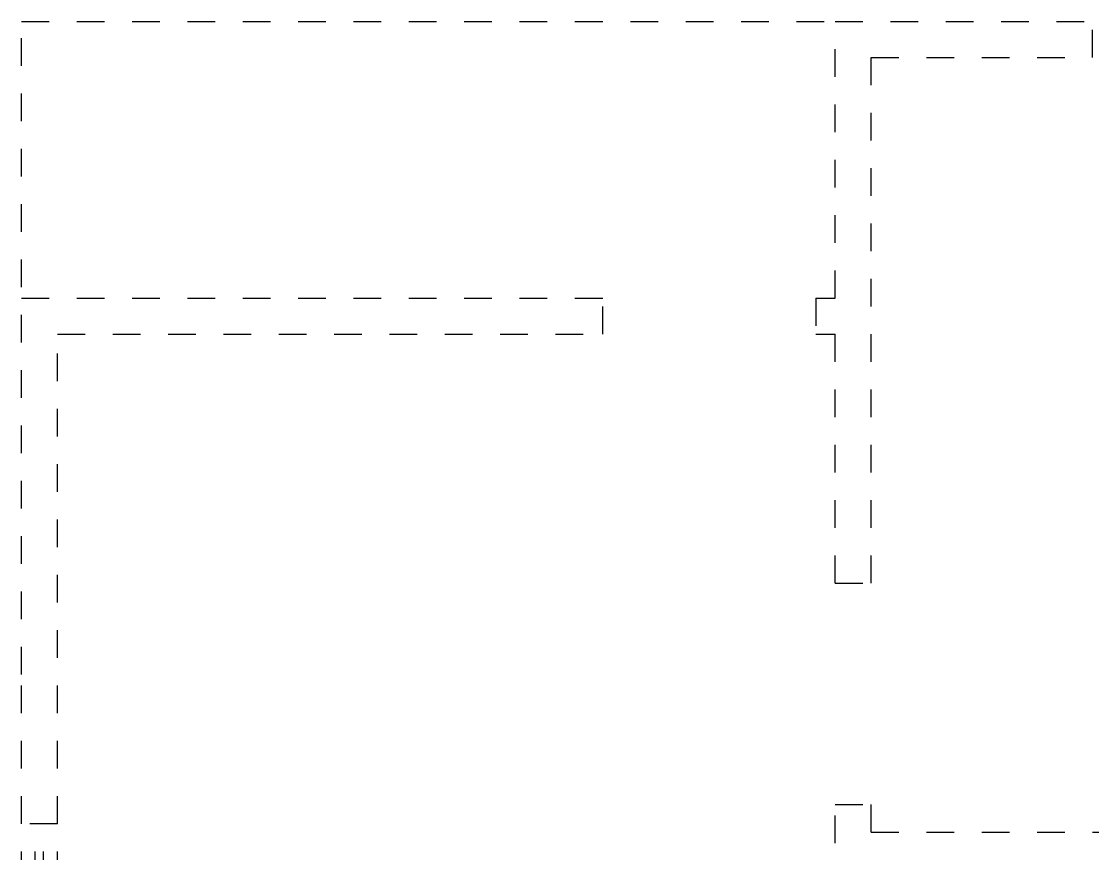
# Model space of a CAD drawing. Extents: x 98 to 558, y -86 to 6.
# Drawn here: x 162.284 to 166.154, y 2.601 to 5.609 of the extents above; entities that cross this region are included whole.
import ezdxf

# ---------------------------------------------------------------- set-up
doc = ezdxf.new("R2010")
doc.units = 0
doc.header["$LTSCALE"] = 5
doc.linetypes.add('DASHED2', pattern=[0.375, 0.25, -0.125])
doc.layers.add('AMPLIAÇÀO', color=30, linetype='CONTINUOUS')

msp = doc.modelspace()

# ---------------------------------------------------------------- linework, layer by layer
at = {"layer": 'AMPLIAÇÀO', "color": 30, "linetype": 'DASHED2', "ltscale": 0.05}
for p, q in [((162.2845, 3.2487), (162.2845, 5.6087)), ((162.2845, 5.6087), (165.2245, 5.6087)), ((165.2245, 5.6087), (166.1545, 5.6087)), ((165.2245, 4.6087), (165.2245, 5.6087)), ((166.1545, 5.4787), (166.1545, 5.6087)), ((165.3545, 3.5787), (165.3545, 5.4787)), ((165.3545, 5.4787), (166.1545, 5.4787)), ((162.2845, 4.6087), (164.3845, 4.6087)), ((164.3845, 4.4787), (164.3845, 4.6087)), ((165.1545, 4.6087), (165.1545, 4.4787)), ((165.1545, 4.6087), (165.2245, 4.6087)), ((162.4145, 2.7087), (162.4145, 4.4787)), ((162.4145, 4.4787), (164.3845, 4.4787)), ((165.1545, 4.4787), (165.2245, 4.4787)), ((165.2245, 3.5787), (165.2245, 4.4787)), ((165.2245, 3.5787), (165.3545, 3.5787)), ((162.2845, 2.7087), (162.2845, 3.2487)), ((165.2245, 2.7787), (165.3545, 2.7787)), ((165.2245, 0.6387), (165.2245, 2.7787)), ((165.3545, 2.6787), (165.3545, 2.7787)), ((162.2845, 1.5087), (162.2845, 2.7087)), ((162.4145, 2.7087), (162.2845, 2.7087)), ((162.3345, 1.5087), (162.3345, 2.7087)), ((162.3645, 1.5087), (162.3645, 2.7087)), ((162.4145, 1.5087), (162.4145, 2.7087)), ((165.3545, 2.6787), (168.1545, 2.6787))]:
    msp.add_line(p, q, dxfattribs=at)

doc.saveas('drawing.dxf')
